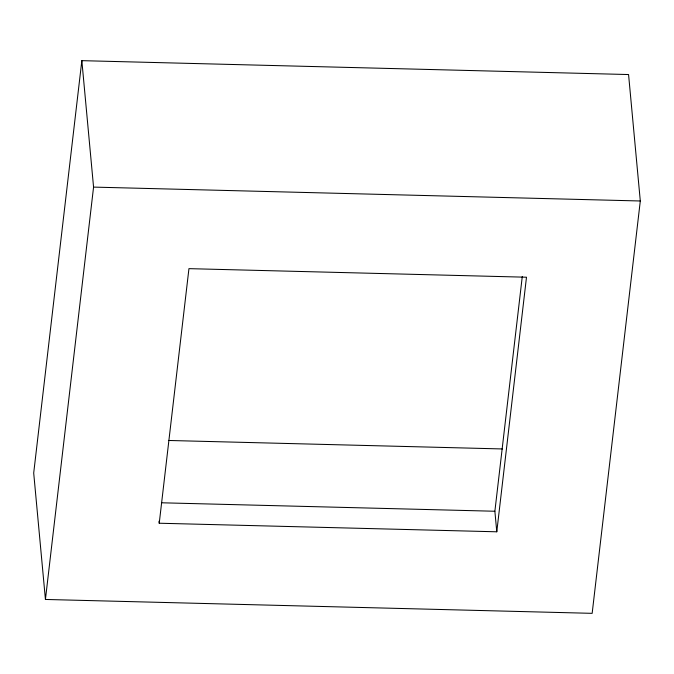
<?xml version="1.0" encoding="UTF-8"?>
<svg xmlns="http://www.w3.org/2000/svg" width="674" height="674" viewBox="0 0 674 674"><rect width="100%" height="100%" fill="white"/><g stroke="black" fill="none" stroke-linecap="round" stroke-linejoin="round"><path stroke-width="1.01" d="M81.84 60.66L33.7 473.013L45.428 599.456L592.16 613.34L640.3 200.987L628.572 74.544L81.84 60.66L93.568 187.102L45.428 599.456M159.233 523.226L188.947 268.648L526.495 277.216L496.78 531.794L159.233 523.226L159.039 521.171M496.78 531.794L494.876 511.246L522.283 276.492M93.568 187.102L640.3 200.987M168.407 440.467L502.416 448.951M161.533 502.787L494.876 511.246"/></g></svg>
